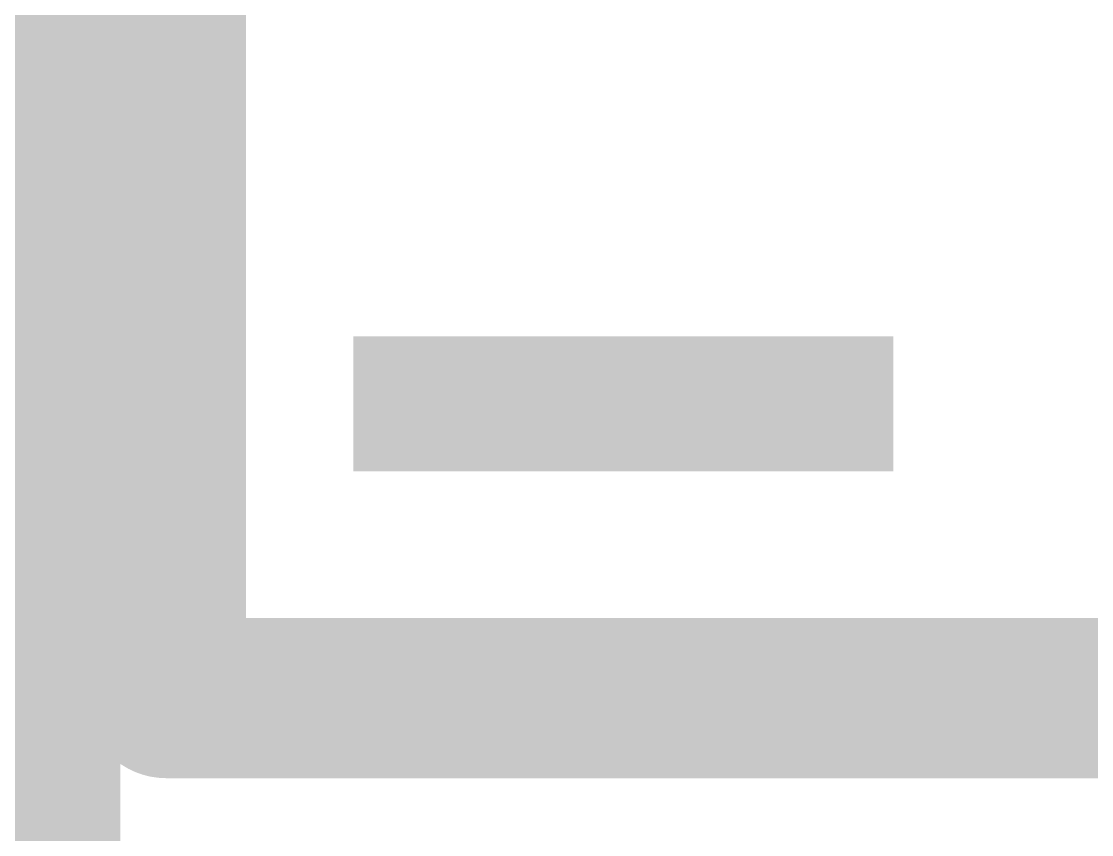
# Model space of a CAD drawing. Extents: x -5 to 103, y -6 to 58.
# Drawn here: x 17.111 to 18.3, y 23.216 to 24.12 of the extents above; entities that cross this region are included whole.
import ezdxf

# ---------------------------------------------------------------- set-up
doc = ezdxf.new("R2010")
doc.units = 0
doc.layers.add('1', color=12, linetype='CONTINUOUS')
doc.layers.add('16', color=132, linetype='CONTINUOUS')

# ---------------------------------------------------------------- blocks, each defined once
blk = doc.blocks.new('RECT')
blk.add_solid([(-0.5, -0.5), (0.5, -0.5), (-0.5, 0.5), (0.5, 0.5)])

msp = doc.modelspace()

# ---------------------------------------------------------------- linework, layer by layer
at = {"layer": '1', "const_width": 0.1778}
for points in [[(17.272, 23.368), (17.272, 24.765)], [(19.05, 23.368), (17.272, 23.368)]]:
    msp.add_lwpolyline(points, dxfattribs=at)
at = {"layer": '1', "const_width": 0.0889}
for points in [[(17.272, 23.4125, 1), (17.272, 23.3236)], [(17.2276, 23.368, 1), (17.3165, 23.368)]]:
    msp.add_lwpolyline(points, format="xyb", dxfattribs=at)
at = {"layer": '16', "const_width": 0.1524}
msp.add_lwpolyline([(17.145, 25.019), (17.145, 23.114)], dxfattribs=at)

# ---------------------------------------------------------------- block references
at = {"layer": '1', "xscale": 0.6, "yscale": 0.15}
msp.add_blockref('RECT', (17.78, 23.695), dxfattribs=at)

doc.saveas('drawing.dxf')
